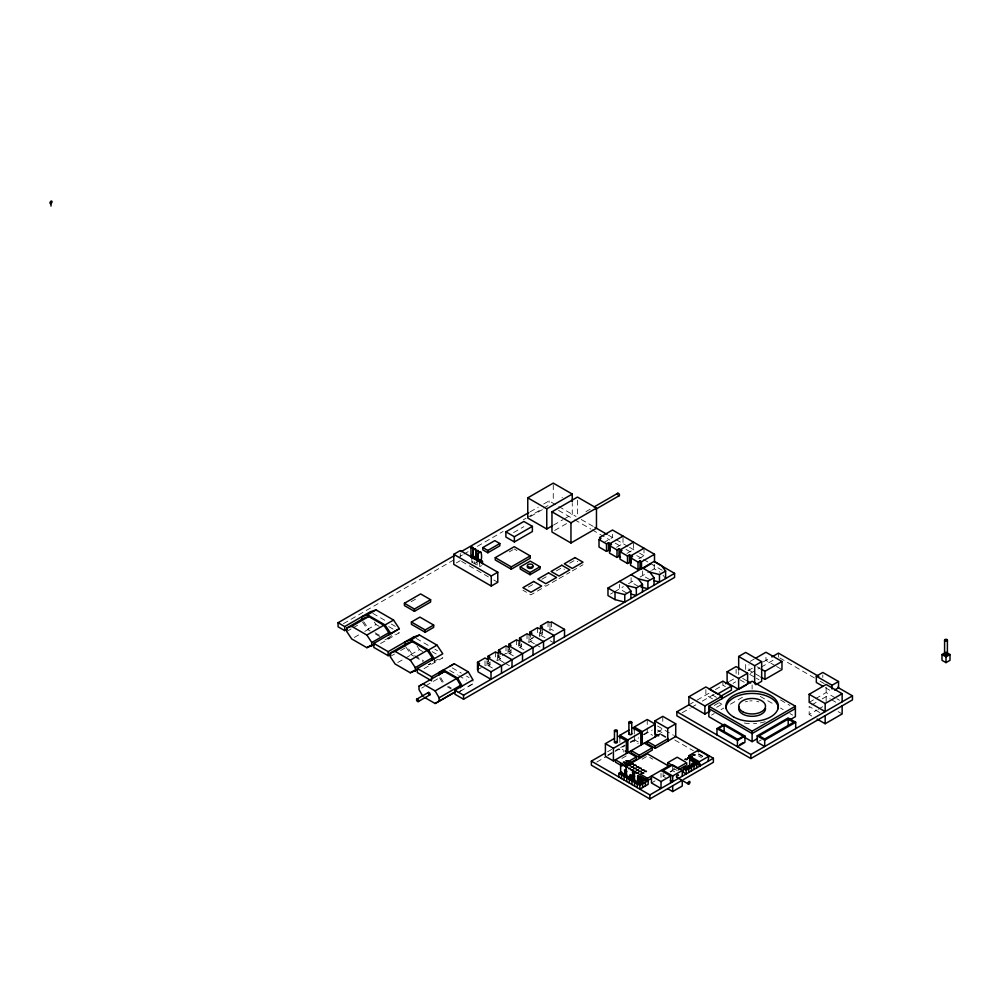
<?xml version="1.0" encoding="UTF-8"?>
<svg xmlns="http://www.w3.org/2000/svg" width="1000" height="1000" viewBox="0 0 1000 1000"><rect width="100%" height="100%" fill="white"/><g stroke="black" fill="none" stroke-linecap="round" stroke-linejoin="round"><path stroke-width="0.75" stroke-dasharray="5 3.75" d="M530.138 511.838L538.25 507.15M543.663 504.025L549.075 500.9L576.062 516.487M343.462 623.65L453.038 560.388M459.8 556.487L462.5 554.925M463.85 554.15L469.263 551.025M477.388 546.337L503.088 531.5M523.375 519.788L526.075 518.225M527.425 517.438L542.312 508.85M543.663 508.075L549.075 504.95L549.075 500.9M530.45 516.5L542.525 509.525M456.375 562.888L460.275 560.625M513.587 532.587L523.875 526.65M346.712 631.487L351.95 628.462M353.25 627.712L358.475 624.7M471.85 558.387L471.85 562.087L474.613 560.5M477.225 562.013L474.462 563.6L474.462 561.138M411.163 601.688L416.562 598.575M471.85 562.087L477.088 565.125L479.85 563.525M362.525 622.025L367.5 629.45L376 624.538L381.4 627.65M354.338 637.438L359.562 634.412M364.787 631.4L368.713 629.138L363.713 621.675M481.55 565.562L479.712 566.638L479.712 562.938M553.475 525.138L562.863 519.712M564.212 518.938L572.263 514.288L572.263 503.413M509.2 551.912L513 549.725M590.175 509.2L586.237 511.475A1.412 0.812 60 0 0 586.013 512.475M554.65 530.475L568.075 522.725M387.475 638.175L393.537 634.663M380.562 643.562L399.338 632.712L394.988 634.175M390.175 656.575L395.4 653.562M400.637 650.537L405.863 647.525M603.413 542.788L612.513 537.525L612.513 530.025M405.988 647.125L410.962 654.538L419.462 649.625L424.85 652.75M397.788 662.525L404.325 658.75M405.637 658L412.163 654.225L408 648.012M528.288 587.112L533.663 584.012M541.85 579.288L548.562 575.413M556.425 570.875L561.8 567.775L564.462 569.312M569.663 563.225L575.025 560.125L577.7 561.663M541.663 588.625L530.925 594.837L522.925 590.212M556.562 580.025L545.812 586.237L543.15 584.688M559.05 578.587L569.8 572.388M572.288 570.95L583.025 564.75M616.512 547.35L623.013 543.587L623.013 536.087M424.012 668.662L442.8 657.8L437 659.762L428.5 664.663L434.3 662.712L434.3 658.688M627.013 553.413L633.513 549.65L633.513 542.15M638.812 558.725L644.013 555.712L644.013 548.212M421.7 688.1L424.387 686.55M425.725 685.775L440.487 677.25L444.487 684.125M477.512 669.825L481.262 667.65M488.013 660.75L488.013 663.763L490.513 662.312M498.512 654.688L498.512 657.7L501.012 656.25M502.262 655.525L506.012 653.363L508.025 654.513L511.025 652.788L511.025 648.288M509.025 648.625L509.025 651.637L511.525 650.188M519.525 642.562L519.525 645.575L522.025 644.125M533.775 637.337L530.025 639.5L532.025 640.662L532.025 637.663M540.525 630.438L540.525 633.438L544.275 631.275M610.538 594.075L613.112 592.587M614.4 591.85L623.387 586.65M628.525 583.688L634.963 579.975M640.1 577.013L650.375 571.075M651.663 570.337L654.237 568.85L660.1 572.238M485.012 660.987L485.012 665.487L487.013 666.637L490.012 664.912L490.012 661.912M495.513 651.925L495.513 659.425L497.512 660.575L500.513 658.85L500.513 652.85M521.525 643.725L521.525 646.725L518.525 648.45L518.525 642.45M527.025 633.737L527.025 641.237L529.025 642.387L532.025 640.662M542.525 628.587L542.525 634.6L539.525 636.325L539.525 630.325M548.025 621.613L548.025 629.113L550.025 630.262L551.525 629.4L555.425 631.65M460.087 691.287L472.938 683.85L472.938 679.825M750.275 661.312L754.2 659.05M607.575 751.775L611.625 749.438M688.888 704.837L695.7 700.9M697.05 700.125L709.163 693.138L716.45 697.337M715.413 689.525L722.913 685.188L725.337 686.587M729.525 681.375L733.538 679.05M748.037 670.688L752.887 667.887M763.337 661.85L770.525 657.7M608 754.862L618.35 748.888L623.688 751.963M625.025 745.025L619.85 748.012L623.85 750.325M630.212 742.038L632.8 740.55L638.125 743.625M634.3 735.45L634.3 739.675L638.175 737.438M643.363 734.45L647.237 732.2L652.575 735.288M596.763 762.062L606.225 756.6M607.575 755.825L625.138 745.675M630.55 742.562L638.65 737.875M644.062 734.762L652.163 730.075M682.212 712.725L690.238 708.1M691.575 707.325L696.925 704.237M702.262 701.15L714.3 694.212M733.012 683.4L735.688 681.862M750.387 673.375L759.75 667.962M761.087 667.2L773.112 660.25M657.438 732.125L662.775 729.038M621.875 758.4L628.35 754.663M714.25 705.45L719.663 702.325M716.65 707.288L721.875 704.262L721.875 701.575M711.55 715.113L714.25 713.562M721.012 709.65L723.713 708.088M730.475 704.188L744 696.388M642.15 759.175L647.45 756.112L652.763 759.175M670.138 771.663L675.037 768.838M651.45 782.95L655.05 780.875M663.112 773.325L663.112 776.213L665.512 774.825M670.3 772.062L672.688 770.688L675.088 772.062M809.163 702.375L814.388 699.35M815.7 698.6L826.15 692.562L835.487 697.95M811.775 704.9L817 701.888M822.225 698.875L826.15 696.6L830.15 698.913M758.55 741.413L761.25 739.85M819.825 712.575L809.163 706.413L809.163 714.5L817 709.975M818.312 709.212L823.538 706.2M468.3 686.475L472.938 683.85M457.55 692.675L462.2 690.05L462.2 686.038M385.037 639.575L390.838 637.612L390.838 633.6M581.263 519.487L593.938 526.8M608.45 535.188L628.7 546.875M629.575 547.375L638.15 552.325M639.5 553.112L644.887 556.225M558.525 510.4L573.362 518.975M574.712 519.75L590.913 529.1M592.263 529.875L609.8 540.013M615.2 543.125L620.6 546.237M626 549.362L631.4 552.475M636.8 555.588L642.188 558.713M643.538 559.487L648.938 562.6M650.288 563.387L662.438 570.4M649.712 579.587L642.663 575.525L642.663 571.025M779.8 657.938L814.788 678.138M820.175 681.25L824.212 683.575M825.5 687.763L832.05 691.55M836.812 698.725L839.488 700.263M638.15 586.275L631.1 582.2L631.1 577.7M775.288 665.725L765.962 660.337L765.962 654.95M776.625 666.5L780.625 668.812M831.488 699.688L836.812 702.763M838.15 711.612L842.15 713.925M756.963 666.688L759.638 668.225M626.575 592.95L619.538 588.875L619.538 584.375M759.638 676.312L748.962 670.15L748.962 664.762M749.675 674.362L755.013 677.438M756.338 678.213L759.013 679.75M809.163 714.5L811.825 716.038M780.512 699.987L789.975 705.45M742.675 678.4L746.675 680.713M514.263 548.987L516.925 550.538M739.95 679.788L745.062 682.738M760.225 696.388L775.1 704.975M780.512 708.088L783.213 709.65M789.975 713.562L792.675 715.113M712.537 698.875L705.875 695.025L705.875 689.638M719.212 702.725L721.875 704.262M461.613 561.4L488.4 576.875M493.75 579.963L497.775 582.288M540.525 633.438L542.525 634.6M544.925 637.712L541.025 635.462L541.025 627.962M550.125 640.713L554.025 642.975M534.425 643.775L530.525 641.525L530.525 634.025M535.725 644.525L540.925 647.537M519.525 645.575L521.525 646.725M657.525 726.012L673.487 735.225M523.925 649.837L520.025 647.588L520.025 640.088M657.525 730.05L664.175 733.888M674.812 740.037L693.425 750.775M698.75 753.85L702.738 756.15M702.75 756.775L697.5 753.75L697.5 755.288L701.438 757.562M509.025 651.637L511.025 652.788M513.425 655.9L509.525 653.65L509.525 646.15M498.512 657.7L500.513 658.85M504.212 662.712L499.012 659.712L499.012 652.212M505.513 663.462L509.425 665.725M634.3 739.675L638.3 741.988M673.625 768.45L677.188 770.5M488.013 663.763L490.012 664.912M492.413 668.025L488.512 665.775L488.512 658.275M663.112 776.213L665.512 777.6M372.85 613.387L386.1 621.038M391.388 624.087L395.363 626.388M416.312 638.475L429.55 646.125M434.85 649.188L437.5 650.713M388.75 626.6L394.038 629.663M432.2 651.7L436.175 653.988M452.212 667.862L461.287 673.088M466.463 676.087L469.05 677.575M449.625 670.4L457.4 674.887M458.688 675.638L466.463 680.125M375.012 632.775L380.05 635.688M414.688 655.688L423.512 660.775M367.5 629.45L370.2 631M375.6 634.125L379.637 636.462M410.962 654.538L413.663 656.1M415 656.875L423.1 661.55M448.525 686.45L451.213 688.012M447.35 686.787L451.175 689M663.012 575.163L665.612 578.55M416.975 645.925L419.462 649.625M374.338 622.062L376 624.538M439.65 677.925L442.75 683.25M826.15 687.175L826.15 692.562M826.15 696.6L826.15 703.337M822.8 674.963L822.8 677.463M778.462 653.125L778.462 657.163M752.113 684.938L752.113 689M745.675 664.5L745.675 670.537M738.675 671.562L738.675 674.587M736.112 669.338L736.112 673.45M722.913 681.15L722.913 685.188M672.688 766.35L672.688 770.688M662.775 716.338L662.775 723.4M661.025 773.263L661.025 777.412M654.237 564.35L654.237 568.85M647.237 719.5L647.237 726.562M647.237 727.975L647.237 732.2M634.3 729.8L634.3 734.038M619.85 738.138L619.85 742.375M577.463 500.2L577.463 515.737M553.263 484.663L553.263 501.763M551.525 621.9L551.525 629.4M550.025 624.263L550.025 630.262M537.525 627.675L537.525 635.175M529.025 636.388L529.025 642.387M516.525 639.8L516.525 647.3M508.025 648.512L508.025 654.513M506.012 645.863L506.012 653.363M497.512 654.575L497.512 660.575M487.013 660.638L487.013 666.637M477.088 562.65L477.088 565.125M460.275 553.438L460.275 556.312M562.025 497.5A1.412 0.812 60 0 1 562.463 497.425M765.225 721.688A26.225 15.137 0 0 1 753.475 723.688M749.375 723.625A26.225 15.137 0 0 1 742.725 722.712M745.413 701.875A13.4 7.738 0 0 1 747.537 701.3M749.788 700.95A13.4 7.738 0 0 1 752.113 700.837M756.7 701.3A13.4 7.738 0 0 1 758.812 701.875"/><path stroke-width="1.5" d="M689.663 757.962L687.763 757.925L689.663 757.962L689.638 767.35L688.062 767.575L688.45 766.663M690.413 765.525L691.838 766.162L691.562 765.15M470.962 556.85L470.962 547.6L472.188 547.05L472.875 547.575L472.875 556.825L470.988 557M472.875 547.575L470.962 547.6M473.587 549.113C477.25 545.662 476.925 559.237 474.513 558.9C472.312 558.688 471.475 548.688 475.487 549.087M473.612 558.513L475.487 558.337M476.213 550.625L478.113 550.6L478.113 559.85L477.137 560.413L476.213 559.875L476.213 550.625L478.113 550.6M478.825 552.137C482.512 548.625 482.287 562.762 479.513 561.912C477.537 559.538 476.737 552.013 480.737 552.112M478.825 561.388L479.562 560.85M620.625 764.05L622.537 764.025L620.625 764.05L620.625 773.3L622.537 773.275L620.625 773.3M636.5 782.113L637.762 782.837L637.575 781.838M626.45 769.712L626.425 770.5M623.55 774.425C622.3 776.038 626.737 775.062 624.475 774.262M628.787 777.45C627.638 779.275 632.2 777.738 629.475 777.275M631.55 775.85L631.512 776.637M631.413 778.962C630.125 780.362 634.288 779.912 632.562 778.863M639.562 777.288L639.525 778.062M639.412 780.4L639.575 781.25M643.487 779.55L643.525 778.775M552.125 525.913L546.763 529.012L527.762 518.05L527.762 497.837L553.263 483.113L572.263 494.087L572.263 501.85M453.775 554.325L460.275 550.562L497.775 572.225L497.775 582.288L491.275 586.038L453.775 564.388L453.775 554.325L491.275 575.975L497.775 572.225M347.388 629.062L344.712 630.612L338.062 626.775L338.062 622.737L454.387 555.575M461.15 551.663L528.787 512.612M505.875 531.838L523.875 521.45L532.375 526.362L532.375 531.55L514.375 541.95L505.875 537.038L505.875 531.838L514.375 536.75L532.375 526.362M527.762 497.837L546.763 508.812L572.263 494.087M338.062 622.737L344.712 626.575L370.2 611.85L376 609.913L393.537 620.037L399.338 628.688L390.838 633.6L385.037 624.95L367.5 614.825L361.7 616.775L361.7 619.45M482.825 547.562L494.825 540.638L499.825 543.525L499.825 545.825L487.825 552.762L482.825 549.875L482.825 547.562L487.825 550.45L499.825 543.525M367.5 614.825L376 609.913M374.45 644.475L366.838 647.675L351.712 638.95L346.712 631.487L346.712 628.025L363.713 618.212L368.713 616.525L383.825 625.262L388.825 632.712L388.825 635.025M346.712 628.025L351.712 626.337L368.713 616.525M551.962 511.812L577.463 497.088L596.475 508.062L596.475 528.263L570.962 542.987L551.962 532.025L551.962 511.812L570.962 522.788L596.475 508.062M471.85 558.387L474.613 556.8L471.987 555.288M404.425 603.275L420.613 593.925L430.613 599.7L430.613 602.013L414.425 611.35L404.425 605.588L404.425 603.275L414.425 609.05L430.613 599.7M477.088 561.425L479.85 559.825M480.625 562.4L482.475 561.337L482.475 563.8M495.262 557.65L514.263 546.688L530.262 555.925L530.262 558.225L511.262 569.2L495.262 559.963L495.262 557.65L511.262 566.888L530.262 555.925M351.712 626.337L366.838 635.062L383.825 625.262M385.037 624.95L393.537 620.037M594.113 506.925L617.737 493.288M595.575 509.338L619.2 495.7M371.838 645.987L371.838 642.525L388.825 632.712M390.85 654.15L388.162 655.7L373.85 647.438L373.85 643.4L399.338 628.675M366.838 647.675L370.763 645.413M411.413 622.025L419.913 617.112L433.675 625.062L433.675 627.362L425.175 632.275L411.413 624.338L411.413 622.025L425.175 629.963L433.675 625.062M520.262 566.888L530.262 561.112L540.025 566.75L540.025 568.925L530.025 574.7L520.262 569.062L520.262 566.888L530.025 572.525L540.025 566.75M373.85 643.4L388.162 651.663L413.663 636.95M405.163 645.888L405.163 641.862L410.962 639.913L419.462 635L437 645.125L442.8 653.787L417.312 668.487L417.312 672.525L431.625 680.8M417.912 669.575L410.3 672.763L395.175 664.038L390.175 656.575L390.175 653.112L407.163 643.3L412.163 641.612L427.287 650.35L432.287 657.812L432.287 660.113M390.175 653.112L395.175 651.425L412.163 641.612M623.013 536.087L610.013 543.587L610.013 551.1L608.513 550.237L606.512 551.388L599.012 547.05L599.012 539.55L601.013 538.4L599.513 537.525L612.513 530.025L654.513 554.275L654.513 561.775M599.012 539.55L606.512 543.875L608.513 542.725L611.512 544.462L609.513 545.612L609.513 553.112L617.013 557.45L619.012 556.3L620.513 557.163M395.175 651.425L410.3 660.163L427.287 650.35M410.962 639.913L428.5 650.037L437 645.125M609.513 545.612L617.013 549.938L619.012 548.787L622.013 550.525L620.013 551.675L620.013 559.175L627.513 563.513L629.513 562.362L631.013 563.225L631.013 555.712L644.013 548.212M415.3 671.075L415.3 667.613L432.287 657.812M620.513 549.65L633.513 542.15M410.3 672.763L414.225 670.5M620.013 551.675L627.513 556L629.513 554.85L632.513 556.587L630.513 557.737L630.513 565.237L638.013 569.575L640.013 568.425L641.513 569.288L641.513 561.775L654.513 554.275M417.312 668.487L431.625 676.75L454.263 663.75L468.3 671.85L472.938 679.837L454.938 690.212L454.938 694.25L463.562 699.237L674.587 577.413L674.587 573.362L654.338 561.675M423.013 696.525L419.012 689.65L419.012 686.175L444.487 671.513L456.587 678.5L460.588 685.387L460.588 687.7M630.513 557.737L638.013 562.062L640.013 560.913L641.513 561.775M477.512 669.825L477.512 662.312L485.012 657.987L487.013 659.137L490.012 657.4L488.013 656.25L488.013 659.25M488.013 656.25L495.513 651.925L497.512 653.075L500.513 651.338L498.512 650.188L498.512 653.188M498.512 650.188L506.012 645.863L508.025 647.013L511.025 645.275L509.025 644.125L509.025 647.125M509.025 644.125L516.525 639.8L518.525 640.95L521.525 639.212L519.525 638.062L519.525 641.062M519.525 638.062L527.025 633.737L529.025 634.888L532.025 633.15L530.025 632L530.025 635M530.025 632L537.525 627.675L539.525 628.825L542.525 627.087L540.525 625.938L540.525 628.938M540.525 625.938L548.025 621.613L550.025 622.762L551.525 621.9L564.525 629.4L564.525 636.912M619.538 581.375L626.575 585.438L630.913 591.075L624.775 594.612L624.775 602.125L615.013 599.625L607.975 595.562L607.975 588.05L654.237 561.337L661.275 565.413L665.612 571.038L665.612 578.55M416.85 699.125L428.35 692.487M642.812 568.538L650.612 564.025M564.525 629.4L491.012 671.838L491.012 679.35L478.013 671.838L478.013 664.338L479.513 663.462L477.512 662.312M419.012 686.175L423.013 683.913L435.112 690.9L456.587 678.5M438.888 675.25L438.888 672.575L443.525 669.95L457.55 678.05L468.3 671.85M418.263 701.575L429.775 694.938M424.363 697.3L435.112 703.512L439.113 701.25L439.113 697.788L460.588 685.387M435.112 703.512L455.25 691.888M439.113 701.25L455.213 691.95M626.575 585.438L636.337 587.938L642.475 584.4L638.15 578.763L631.1 574.7M638.15 578.763L647.9 581.263L654.038 577.712L649.712 572.087L642.663 568.025M649.712 572.087L659.463 574.587L665.612 571.038M454.938 690.212L463.562 695.2L674.587 573.362M738.675 670.05L738.675 656.475L745.675 652.425L761.675 661.675L761.675 681.287L755.837 684.663M746.325 684.95L738.612 689.4L727.113 682.763L727.113 671.8L736.112 666.6L747.613 673.238L747.613 684.212M660.238 733.938L613.413 760.975L605.4 756.363L605.4 743.65L614.462 738.425M619.85 738.138L619.85 735.312L628.913 730.088M634.3 729.8L634.3 726.975L647.237 719.5L655.238 724.125L655.238 736.825M710.113 711.062L704.887 714.075L688.888 704.837L688.888 696.75L705.875 686.95L721.875 696.188L721.875 698.875M755.5 658.288L765.962 652.25L781.963 661.488L781.963 669.575L764.963 679.388L760.962 677.075M658.662 735.9L654.775 733.662L654.775 720.962L662.775 716.338L675.725 723.812L675.725 736.513L655.3 748.337L647.3 743.725L647.3 741.413L655.3 746.025L668.238 738.55L668.238 740.863M738.675 656.475L754.675 665.713L761.675 661.675M605.4 743.65L613.413 748.275L626.35 740.8L626.35 753.5M619.85 735.312L627.85 739.938L640.8 732.463L640.8 745.163M634.3 726.975L642.3 731.6L655.238 724.125M667.9 788.787L672.688 791.562L682.262 786.025L682.262 780.25L649.862 798.962L591.362 765.188L591.362 761.137L604.875 753.337M837.663 687.3L852.463 695.85L852.463 699.887L750.875 758.538L676.875 715.812L676.875 711.775L688.975 704.788M725.562 683.662L728.2 682.138M771.85 656.938L778.462 653.125L818.825 676.425M727.113 671.8L738.612 678.438L747.613 673.238M731.413 686.062L717.663 694L709.163 689.087L722.913 681.15L731.413 686.062L731.413 690.1L720.163 696.6M688.888 696.75L704.887 705.987L721.875 696.188M760.962 668.988L764.963 671.3L781.963 661.488M654.775 720.962L667.725 728.438L675.725 723.812M723.713 725.263L708.85 716.675L708.85 706.213L752.113 681.225L795.387 706.213L795.387 716.675L789.975 719.8M624.7 763.7L636.35 756.963L636.35 759.275L624.7 766M639.35 755.238L652.3 747.763L652.3 750.075L639.35 757.55L631.35 752.925L631.35 750.612L639.35 755.238L639.35 757.55M627.55 765.3L647.45 753.8L668.688 766.062L647.45 778.325L640.425 774.15L638.975 774.65L640.85 774.475M618.888 777.038L618.888 773.337L621.65 771.737M626.263 769.075L624.412 770.138L627.038 771.65M623.35 773.775L621.512 774.85L621.512 778.55M626.112 772.188L624.275 773.25L626.9 774.762L624.125 776.363L624.125 780.062M628.6 776.812L626.75 777.875L626.75 781.575M631.362 775.212L629.513 776.275L634.763 779.3L631.987 780.9L631.987 784.6M634.125 773.612L632.275 774.675L634.9 776.188L632.137 777.788M716.975 728.575L724.475 724.25L744.938 736.062L744.938 742.412L737.438 746.737L737.438 740.387L716.975 728.575L716.975 734.925M631.213 778.325L629.375 779.388L629.375 783.088M737.775 739.438L743.275 736.263L724.137 725.2L718.637 728.388L738.175 739.663M639.362 776.637L637.525 777.7L642.763 780.725L640.925 781.8M822.875 686.25L816.325 682.463L816.325 676.188L822.8 672.45L838.538 681.525L838.538 687.8L834.638 690.05M670.062 766.388L667.688 765.025L667.688 762.712L677.188 757.225L685.5 762.025M636.462 781.35L634.612 782.412L634.612 786.112M639.225 779.75L637.375 780.812L642.625 783.838L642.625 787.537M640.138 779.212L642.913 777.625M639.075 782.862L637.238 783.925L637.238 787.625M643.688 780.2L645.525 779.137M691.025 760.55L700.212 765.85L699.325 763.425L688.825 757.362L688.825 755.675L698.4 750.15L708.9 756.213L708 761.35M640.812 776.8L647.45 780.638L651.438 778.337M639.85 785.438L648.15 780.65L648.15 784.35L639.85 789.137L639.85 785.438L618.888 773.337M685.5 763.4L677.188 768.2L667.688 762.712M678.375 769.825L685.5 765.7M842.15 693.713L825.163 703.525L825.163 711.612L809.163 702.375L809.163 694.287L826.15 684.475L842.15 693.713L842.15 701.8M661.025 781.55L661.025 788.475L651.45 782.95L651.45 776.012L661.025 781.55L670.6 776.012L670.6 782.95M696.65 767.913L696.65 764.212L686.162 770.263L686.162 773.962L683.4 772.362L683.4 768.662L688.637 765.638M693.888 762.613L691.263 764.125L694.025 765.725L694.025 769.425M682.262 770.438L672.688 764.912L663.112 770.438L672.688 775.962L682.262 770.438L682.262 776.213M708.85 706.213L752.113 731.188L795.387 706.213M688.825 755.675L699.325 761.737L708.9 756.213M816.325 676.188L832.05 685.263L838.538 681.525M737.438 740.387L744.938 736.062M795.387 708.575L752.113 733.55L708.85 708.575M591.362 761.137L649.862 794.912L713.375 758.25L713.375 762.3L683.612 779.475M739.975 744.513L743.275 742.613M795.7 722.262L764.7 740.163L764.7 746.513L757.2 742.188L757.2 735.837L788.2 717.938L795.7 722.262L795.7 728.612M764.475 739.137L793.7 722.262L788.2 719.087L759.2 735.837L764.7 739.013M744 736.975L752.113 741.663L757.525 738.538M676.875 711.775L750.875 754.5L852.463 695.85M942 654.55L946 652.237L950 654.55L950 660.312L946 662.625L942 660.312L942 654.55L946 656.85L950 654.55M817.163 719.112L825.163 723.737L842.15 713.925L842.15 705.837M449.625 666.375L454.263 663.75M440.487 673.775L444.487 671.513M626.512 772.738L626.462 773.688M634.525 774.163L634.475 775.125M640.525 781.237L640.575 780.288M639.475 783.413C637.575 784.663 642.2 784.65 640.425 783.4M693.462 763.688C691.688 764.938 696.3 764.95 694.412 763.7M685.6 768.225C683.825 769.475 688.438 769.488 686.55 768.238M413.663 636.962L419.462 635M624.562 772.225L625.3 771.675L624.612 771.162M632.575 773.65L633.275 772.962L632.375 772.575M626.6 775.788L626.325 776.8L627.75 776.162M632.425 776.762L633.162 776.213L632.475 775.7M634.612 777.225L633.875 777.763L634.562 778.275M640.438 778.188L641.162 777.65L640.487 777.125M634.462 780.325C632.125 781.137 636.475 782.075 635.375 780.462M642.613 778.65L641.888 779.188L642.562 779.712M642.475 781.762L642.2 782.775L643.525 782M629.562 775.275L630.513 774.562M637.575 776.7L638.55 776.137L637.625 775.6M637.425 779.812L638.4 779.25L637.475 778.713M477.425 559.325L478.113 559.85M653.888 580.662L659.463 582.087L659.463 574.587M640.938 586.987L647.9 588.775L647.9 581.263M630.763 594.012L636.337 595.45L636.337 587.938M607.975 588.05L615.013 592.112L624.775 594.612M594.963 527.4L607.1 534.412M809.163 694.287L825.163 703.525M748.012 681.475L750.675 683.025M477.225 558.312L482.475 561.337M757.2 735.837L764.7 740.163M541.025 627.962L554.025 635.462L554.025 642.975M530.525 634.025L543.525 641.525L543.525 649.038M520.025 640.088L533.025 647.588L533.025 655.1M674.812 735.987L713.375 758.25M509.525 646.15L522.525 653.65L522.525 661.162M661.575 734.712L665.575 737.013M691.025 759L700.212 764.312M694.812 763.138L696.65 764.212M632.8 727.837L640.8 732.463M499.012 652.212L512.025 659.712L512.025 667.225M689.562 766.175L691.413 767.237L691.413 770.938M686.95 767.688L688.787 768.75L688.787 772.45M644.3 743.138L652.3 747.763M683.4 768.662L686.162 770.263M488.512 658.275L501.512 665.775L501.512 673.288M618.35 736.188L626.35 740.8M676.775 777.312L688.275 783.95M478.013 664.338L491.012 671.838M661.025 770.487L670.6 776.012M628.35 752.35L636.35 756.963M625.188 751.1L627.85 752.638L627.85 739.938M670.3 780.362L672.688 781.737L672.688 775.962M623.413 764.438L615.413 759.825L615.413 762.138L622.075 765.987M632.425 771.562L635.05 773.088M640.288 776.112L648.15 780.65M428.5 650.037L434.3 658.688M410.3 660.163L415.3 667.613M366.838 635.062L371.838 642.525M457.55 678.05L462.2 686.038M435.112 690.9L439.113 697.788M947.412 640.113L947.412 654.55M946 656.85L946 662.625M944.587 640.113L944.587 654.55M832.05 685.263L832.05 689.038M825.163 715.65L825.163 723.737M788.2 719.087L788.2 725.438M764.963 671.3L764.963 679.388M754.675 665.713L754.675 683.825M752.113 731.188L752.113 741.663M750.875 754.5L750.875 758.538M738.612 678.438L738.612 689.4M724.137 725.2L724.137 731.562M704.887 705.987L704.887 714.075M699.325 761.737L699.325 763.425M698.4 750.15L698.4 751.838M686.688 762.712L686.688 765.025M672.688 785.788L672.688 791.562M667.725 728.438L667.725 741.137M655.3 746.025L655.3 748.337M654.038 577.712L654.038 585.225M649.862 794.912L649.862 798.962M647.45 778.325L647.45 780.638M645.387 782.25L645.387 785.95M642.475 584.4L642.475 591.9M642.3 731.6L642.3 744.3M640.013 560.913L640.013 568.425M638.013 562.062L638.013 569.575M631.737 722.337A1.412 0.812 0 0 1 629.612 723.05A1.412 0.812 0 0 1 629.612 721.637A1.412 0.812 0 0 1 631.737 722.337L631.737 733.888M630.913 591.075L630.913 598.575M629.513 554.85L629.513 562.362M628.913 722.337L628.913 733.888M627.513 556L627.513 563.513M626.213 766.062L626.213 768.375M619.012 548.787L619.012 556.3M617.288 730.675A1.412 0.812 0 0 1 615.175 731.388A1.412 0.812 0 0 1 615.175 729.975A1.412 0.812 0 0 1 617.288 730.675L617.288 742.225M617.013 549.938L617.013 557.45M615.013 592.112L615.013 599.625M614.462 730.675L614.462 742.225M613.413 748.275L613.413 760.975M608.513 542.725L608.513 550.237M606.512 543.875L606.512 551.388M570.962 522.788L570.962 542.987M546.763 508.812L546.763 529.012M530.025 572.525L530.025 574.7M514.375 536.75L514.375 541.95M511.262 566.888L511.262 569.2M491.275 575.975L491.275 586.038M487.825 550.45L487.825 552.762M463.562 695.2L463.562 699.237M431.625 676.75L431.625 679.45M425.175 629.963L425.175 632.275M414.425 609.05L414.425 611.35M388.162 651.663L388.162 655.7M344.712 626.575L344.712 630.612M51 203.487L51 206.088M677.475 777.25A1.412 0.812 -60 0 1 676.475 776.663A1.412 0.812 -60 0 1 677.475 774.938A1.412 0.812 -60 0 1 678.475 775.512M946.363 653.75A1.412 0.812 0 0 1 947.163 655.013A1.412 0.812 0 0 1 944.837 655.013A1.412 0.812 0 0 1 945.638 653.75M616.587 741.525A1.412 0.812 0 0 1 616.962 742.75A1.412 0.812 0 0 1 614.8 742.75A1.412 0.812 0 0 1 615.175 741.525M631.55 733.475A1.412 0.812 0 0 1 631.038 734.6A1.412 0.812 0 0 1 629.1 734.3A1.412 0.812 0 0 1 629.612 733.175M532.612 566.025A2.825 1.638 0 0 1 530.475 568.45A2.825 1.638 0 0 1 527.425 566.388M428.1 693.45A1.412 0.812 60 0 1 429.062 692.562A1.412 0.812 60 0 1 430.025 694.575A1.412 0.812 60 0 1 428.562 694.425M617.513 494.288A1.412 0.812 60 0 1 618.337 493.275A1.412 0.812 60 0 1 619.475 495.125A1.412 0.812 60 0 1 618.25 495.487M725.888 708.575A26.225 15.137 0 0 1 752.113 693.425A26.225 15.137 0 0 1 778.337 708.575M765.512 708.575A13.4 7.738 0 0 1 750.362 716.25A13.4 7.738 0 0 1 739.163 706.575M685.163 759.3L687.05 759.475L685.163 759.3M690.413 756.275L692.288 756.45L690.413 756.275M693.025 754.762L694.912 754.925L693.025 754.762M623.438 762.312L625.3 762.425L623.438 762.312M623.288 765.425L625.15 765.537L623.288 765.425M626.2 760.725L628.062 760.837L626.2 760.725M626.05 763.825L627.913 763.938L626.05 763.825M625.913 766.938L627.775 767.05L626.013 766.8M628.812 762.237L630.688 762.35L628.812 762.237M628.675 765.337L630.538 765.45L628.675 765.337M628.525 768.45L630.4 768.562L628.525 768.45M631.438 763.75L633.3 763.863L631.438 763.75M631.3 766.85L633.162 766.963L631.3 766.85M631.15 769.963L633.013 770.075L631.15 769.963M634.062 765.263L635.925 765.375L634.062 765.263M633.913 768.363L635.788 768.487L633.913 768.363M633.775 771.475L635.638 771.587L633.775 771.475M636.688 766.775L638.55 766.888L636.688 766.775M636.538 769.887L638.4 770L636.538 769.887M636.388 772.987L638.263 773.1L636.388 772.987M639.3 768.288L641.162 768.4L639.3 768.288M639.163 771.4L641.025 771.513L639.163 771.4M641.925 769.8L643.787 769.912L641.925 769.8M641.775 772.913L643.65 773.025L641.775 772.913M644.55 771.312L646.413 771.425L644.55 771.312M644.55 780.562L646.413 780.675L644.55 780.562M533.663 581.475L522.925 587.675L530.925 592.288L541.663 586.087L533.663 581.475M548.562 572.875L537.812 579.075L545.812 583.688L556.562 577.487L548.562 572.875M561.8 565.225L551.05 571.438L559.05 576.05L569.8 569.85L561.8 565.225M575.025 557.587L564.288 563.787L572.288 568.413L583.025 562.212L575.025 557.587M945 640.688A1.412 0.812 0 0 0 947.362 640.325A1.412 0.812 0 0 0 945.638 639.325A1.412 0.812 0 0 0 945 640.688M689.237 783.7A1.412 0.812 -60 0 0 689.688 781.5A1.412 0.812 -60 0 0 688.012 782.987A1.412 0.812 -60 0 0 689.237 783.7M528.7 567.075A2.825 1.638 0 0 0 532.975 565.688A2.825 1.638 0 0 0 528.763 564.25A2.825 1.638 0 0 0 528.7 567.075M51.262 203.3A1.412 0.812 -60 0 0 51.712 201.1A1.412 0.812 -60 0 0 50.038 202.587A1.412 0.812 -60 0 0 51.262 203.3M416.562 699.775A1.412 0.812 60 0 0 418.062 701.637A1.412 0.812 60 0 0 418.062 699.638A1.412 0.812 60 0 0 416.562 699.775M733.575 716.912A26.225 15.137 0 0 0 777.45 710.125A26.225 15.137 0 0 0 745.325 691.587A26.225 15.137 0 0 0 733.575 716.912M742.638 711.688A13.4 7.738 0 0 0 765.062 708.213A13.4 7.738 0 0 0 748.65 698.737A13.4 7.738 0 0 0 742.638 711.688"/></g></svg>
